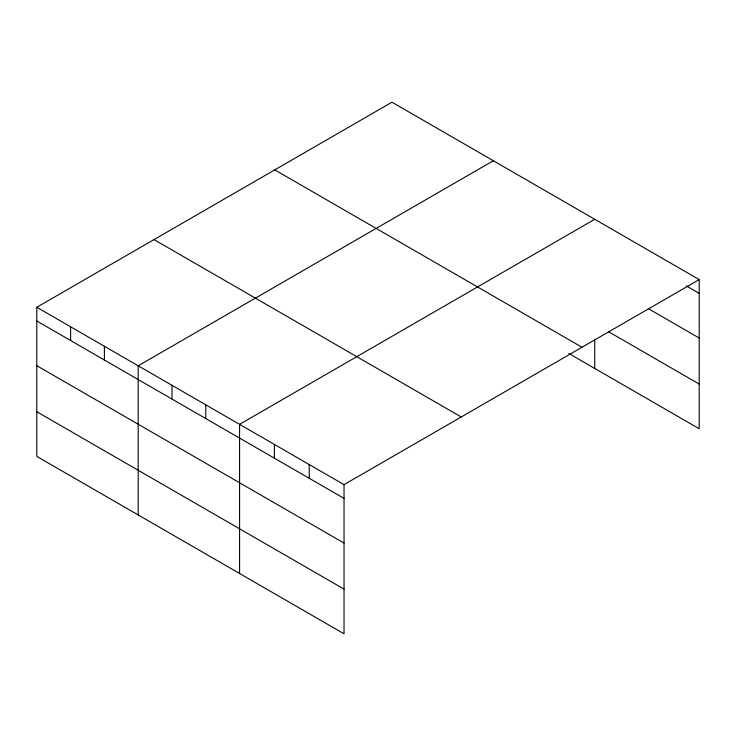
<?xml version="1.0" encoding="UTF-8"?>
<svg xmlns="http://www.w3.org/2000/svg" width="736" height="736" viewBox="0 0 736 736"><rect width="100%" height="100%" fill="white"/><g stroke="black" fill="none" stroke-linecap="round" stroke-linejoin="round"><path stroke-width="1.1" d="M699.2 279.588L391.966 102.212L36.8 307.262L36.8 456.412L344.034 633.788L344.034 484.647L699.2 279.588L699.2 428.738L568.891 353.51M493.35 160.742L138.184 365.801L138.184 514.942M594.743 219.282L239.577 424.332L239.577 573.482M686.265 285.872L699.2 293.342M648.462 308.724L699.2 338.017M608.672 331.789L699.2 384.054M274.758 169.878L581.992 347.254M154.008 239.596L461.242 416.972M36.8 307.262L344.034 484.647M36.8 321.006L344.034 498.392M36.8 365.691L344.034 543.076M36.8 411.728L344.034 589.113M594.743 339.784L594.743 368.432M309.221 464.536L309.221 478.29M274.399 444.434L274.399 458.188M205.776 404.818L205.776 418.572M171.985 385.305L171.985 399.059M104.392 346.288L104.392 360.033M70.592 326.775L70.592 340.52"/></g></svg>
